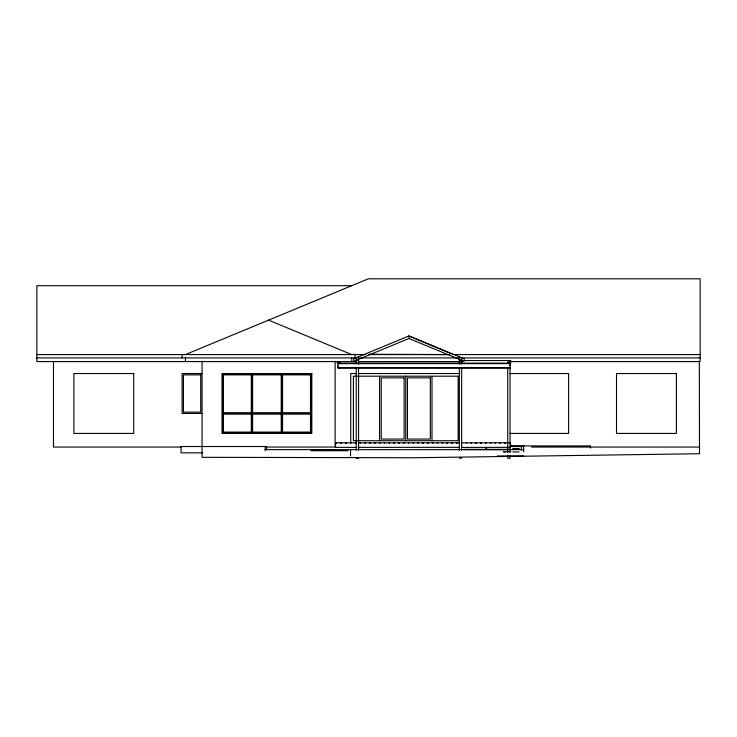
<?xml version="1.0" encoding="UTF-8"?>
<svg xmlns="http://www.w3.org/2000/svg" width="737" height="737" viewBox="0 0 737 737"><rect width="100%" height="100%" fill="white"/><g stroke="black" fill="none" stroke-linecap="round" stroke-linejoin="round"><path stroke-width="1.11" d="M408.943 338.486L408.943 335.934L464.126 358.762L464.126 361.305L408.943 338.486L353.769 361.305L353.769 358.762L408.943 335.934L452.177 354.138M339.831 368.15L340.328 367.643M461.169 368.132L461.666 367.625M509.562 365.534L510.059 365.027M509.562 368.132L510.059 367.625L337.997 367.616M337.997 362.033L338.495 361.535L337.997 363.645L510.059 363.627L509.562 360.531M356.726 363.129L356.229 363.627L356.229 358.071M459.335 363.627L459.833 363.129M507.729 363.627L508.235 360.531M485.287 449.294L486.567 448.382M185.429 354.58L368.371 278.807L700.15 278.807L700.15 361.231L699.321 361.231L699.514 453.734L414.931 457.751L202.058 457.318L202.058 361.231M357.003 357.758L358.55 357.113M356.229 360.605L358.55 359.638M351.733 285.698L36.85 285.698L36.85 361.572L356.34 361.572M36.85 354.58L365.534 354.58M368.868 354.58L449.386 354.58M452.84 354.58L700.15 354.58M36.85 357.906L356.34 357.906M359.665 357.906L458.589 357.906M462.044 357.906L700.15 357.906M358.643 361.572L462.228 361.572M510.566 361.572L699.321 361.572M510.059 368.122L337.997 368.122L337.997 363.037M202.058 373.539L182.103 373.539L182.103 413.457L202.058 413.457M356.468 373.539L350.738 373.539L350.738 443.388L350.803 442.826M358.762 373.539L459.685 373.539M509.884 373.539L568.605 373.539L568.605 433.411L509.884 433.411M222.685 413.457L311.161 413.457M356.137 442.826L335.538 442.762L335.538 447.35L356.137 447.414M358.422 442.826L459.234 442.762M461.399 442.826L510.594 442.762L510.594 447.35L461.399 447.414M510.658 445.922L590.484 445.922L590.484 448.022M510.658 446.355L520.239 446.355M509.93 446.493L521.372 446.493M181.486 447.046L53.479 447.046L53.479 361.231M267.439 447.046L335.105 447.046L335.105 361.231M531.57 447.046L699.321 447.046M358.422 447.35L459.105 447.35M463.895 449.358L510.594 449.358M463.895 449.561L505.508 449.561M265.2 449.644L523.694 449.662M319.729 450.215L310.977 450.215L310.977 450.731L347.965 450.731M503.758 451.689L510.594 451.689M503.251 451.882L505.508 451.882M512.823 451.984L519.143 451.984M202.647 452.84L181.053 452.84L181.053 446.521L266.554 446.521L266.554 449.681M497.328 455.963L523.694 455.982M356.229 458.193L358.55 458.193M459.335 458.193L461.666 458.193M369.274 354.267L448.63 354.561M323.018 449.69L336.616 449.938M459.335 357.113L460.892 357.758M459.335 359.638L461.666 360.605M268.581 320.144L351.733 354.58M461.666 361.038L461.169 360.54L461.666 363.627M358.053 363.129L358.55 363.627M340.328 362.033L339.831 361.535L340.328 363.645M507.729 367.625L508.235 368.132M337.997 366.031L338.495 368.15L337.997 367.643M523.694 451.772L523.694 445.959L521.372 445.959L521.372 450.196M519.143 449.653L519.143 448.492L512.823 448.492L512.823 449.653M510.059 363.028L510.059 452.49M510.059 455.908L510.059 458.193L507.729 458.193L507.729 455.908M509.792 442.826L509.792 443.324M507.729 368.122L507.729 452.49M505.14 442.826L505.14 443.324M504.974 442.826L504.974 443.324M500.312 442.826L500.312 443.324M500.147 442.826L500.147 443.324M495.494 442.826L495.494 443.324M495.328 442.826L495.328 443.324M490.667 442.826L490.667 443.324M490.501 442.826L490.501 443.324M486.567 448.483L486.567 449.69M485.849 442.826L485.849 443.324M485.683 442.826L485.683 443.324M481.021 442.826L481.021 443.324M480.856 442.826L480.856 443.324M476.203 442.826L476.203 443.324M476.038 442.826L476.038 443.324M471.376 442.826L471.376 443.324M471.21 442.826L471.21 443.324M466.558 442.826L466.558 443.324M466.392 442.826L466.392 443.324M461.841 363.129L461.841 360.531L510.723 360.531L510.723 363.129L337.334 363.129L337.334 361.535M461.666 358.919L461.666 364.032M461.666 368.122L461.666 450.215M461.565 442.826L461.565 443.324M459.335 358.108L459.335 364.032M459.335 368.122L459.335 450.215M456.912 442.826L456.912 443.324M456.747 442.826L456.747 443.324M452.085 442.826L452.085 443.324M451.919 442.826L451.919 443.324M447.267 442.826L447.267 443.324M447.101 442.826L447.101 443.324M442.44 442.826L442.44 443.324M442.274 442.826L442.274 443.324M437.621 442.826L437.621 443.324M437.456 442.826L437.456 443.324M432.794 442.826L432.794 443.324M432.628 442.826L432.628 443.324M431.993 376.202L431.993 440.726M427.976 442.826L427.976 443.324M427.801 442.826L427.801 443.324M423.149 442.826L423.149 443.324M422.983 442.826L422.983 443.324M418.321 442.826L418.321 443.324M418.155 442.826L418.155 443.324M413.503 442.826L413.503 443.324M413.337 442.826L413.337 443.324M408.676 442.826L408.676 443.324M408.51 442.826L408.51 443.324M405.783 376.202L405.783 440.726M403.858 442.826L403.858 443.324M403.692 442.826L403.692 443.324M399.03 442.826L399.03 443.324M398.864 442.826L398.864 443.324M394.212 442.826L394.212 443.324M394.046 442.826L394.046 443.324M389.385 442.826L389.385 443.324M389.219 442.826L389.219 443.324M384.567 442.826L384.567 443.324M384.401 442.826L384.401 443.324M379.739 442.826L379.739 443.324M379.573 376.202L379.573 440.726M379.573 442.826L379.573 443.324M374.921 442.826L374.921 443.324M374.755 442.826L374.755 443.324M370.094 442.826L370.094 443.324M369.928 442.826L369.928 443.324M365.276 442.826L365.276 443.324M365.11 442.826L365.11 443.324M360.448 442.826L360.448 443.324M360.282 442.826L360.282 443.324M358.55 358.108L358.55 364.032M358.55 368.122L358.55 450.215M356.229 368.122L356.229 450.215M355.824 361.535L355.824 363.129M355.63 442.826L355.63 443.324M355.464 442.826L355.464 443.324M355.059 354.58L355.059 357.906M351.733 357.906L351.733 361.572M350.545 449.644L350.517 455.963M345.985 442.826L345.985 443.324M345.819 442.826L345.819 443.324M341.157 442.826L341.157 443.324M340.991 442.826L340.991 443.324M336.339 442.826L336.339 443.324M281.884 374.212L281.884 432.748M265.163 446.521L265.163 450.731M251.953 374.212L251.953 432.748M185.429 357.906L185.429 361.572M182.103 354.58L182.103 357.906M133.738 373.539L73.866 373.539L73.866 433.411L133.738 433.411L133.738 373.539M311.825 373.539L222.012 373.539L222.012 433.411L311.825 433.411L311.825 373.539M676.373 373.539L616.501 373.539L616.501 433.411L676.373 433.411L676.373 373.539M311.161 374.212L222.685 374.212L222.685 432.748L311.161 432.748L311.161 374.212M200.731 374.875L183.43 374.875L183.43 412.121L200.731 412.121L200.731 374.875M251.289 374.875L223.348 374.875L223.348 412.794L251.289 412.794L251.289 374.875M281.221 374.875L252.616 374.875L252.616 412.794L281.221 412.794L281.221 374.875M310.489 374.875L282.557 374.875L282.557 412.794L310.489 412.794L310.489 374.875M458.174 376.202L353.401 376.202L353.401 440.726L458.174 440.726L458.174 376.202M404.125 377.869L381.241 377.869L381.241 439.068L404.125 439.068L404.125 377.869M430.334 377.869L407.45 377.869L407.45 439.068L430.334 439.068L430.334 377.869M251.289 414.12L223.348 414.12L223.348 432.085L251.289 432.085L251.289 414.12M281.221 414.12L252.616 414.12L252.616 432.085L281.221 432.085L281.221 414.12M310.489 414.12L282.557 414.12L282.557 432.085L310.489 432.085L310.489 414.12"/></g></svg>
